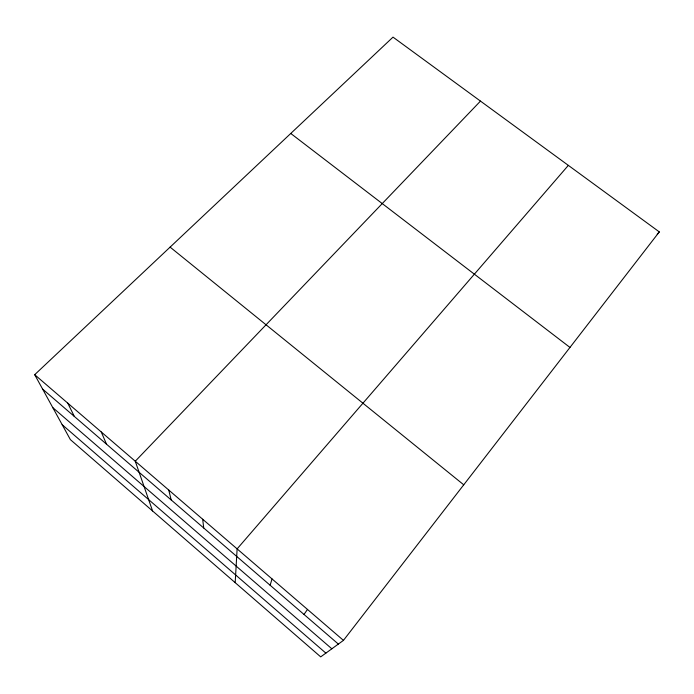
<?xml version="1.0" encoding="UTF-8"?>
<svg xmlns="http://www.w3.org/2000/svg" width="694" height="694" viewBox="0 0 694 694"><rect width="100%" height="100%" fill="white"/><g stroke="black" fill="none" stroke-linecap="round" stroke-linejoin="round"><path stroke-width="1.04" d="M235.188 582.656L237.122 548.885L568.343 165.372M270.113 585.233L272.057 578.943M303.998 614.45L307.494 609.436M343.452 640.38L659.3 231.9L393.012 37.129L34.7 374.691L70.372 439.623L320.706 656.871L343.452 640.38L34.7 374.691M657.218 234.277L659.3 231.9M480.474 101.107L135.261 461.232L152.585 510.966M290.76 133.465L569.965 347.434M170.108 247.125L463.748 484.811M42.612 389.091L338.36 644.075M52.805 407.638L331.845 648.795M62.182 424.719L325.876 653.123M67.743 403.127L74.345 416.452M101.263 431.972L106.512 444.186M168.737 490.033L171.201 499.958M202.691 519.251L203.724 527.995"/></g></svg>
